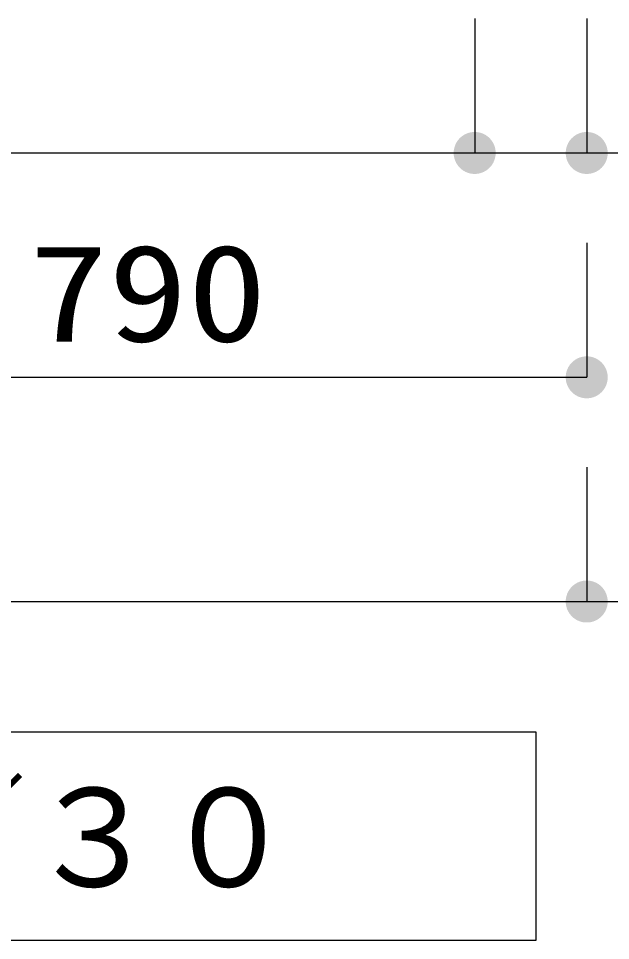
# Model space of a CAD drawing. Units: millimetres, scale not verified. Extents: x -8093 to 8093, y -5792 to 5792.
# Drawn here: x -4076 to -3547, y -4535 to -3713 of the extents above; entities that cross this region are included whole.
import ezdxf
from ezdxf.enums import TextEntityAlignment as Align

# ---------------------------------------------------------------- set-up
doc = ezdxf.new("R2010")
doc.units = ezdxf.units.MM
doc.header["$LTSCALE"] = 30
doc.layers.add('0-1_00クル-フ-0躯体', color=3, linetype='Continuous', lineweight=25)
doc.layers.add('0-3_00クル-フ-6寸法', color=132, linetype='Continuous', lineweight=25)
doc.styles.add('ＭＳ ゴシック', font='')
doc.styles.get('ＭＳ ゴシック').set_extended_font_data('MS Gothic')

msp = doc.modelspace()

# ---------------------------------------------------------------- linework, layer by layer
at = {"layer": '0-1_00クル-フ-0躯体'}
msp.add_lwpolyline([(-3613.91, -4349.12), (-3613.91, -4535.43), (-5643.24, -4535.43), (-5643.24, -4349.12)], close=True, dxfattribs=at)
at = {"layer": '0-3_00クル-フ-6寸法', "color": 4}
for p, q in [((-3668.57, -3712.82), (-3668.57, -3832.82)), ((-3668.57, -3712.82), (-3668.57, -3832.82)), ((-3568.57, -3712.82), (-3568.57, -3832.82)), ((-5868.57, -3832.82), (-3668.57, -3832.82)), ((-3668.57, -3832.82), (-3568.57, -3832.82)), ((-3568.57, -3832.82), (-3318.78, -3832.82)), ((-3568.57, -3912.98), (-3568.57, -4032.98)), ((-4358.57, -4032.98), (-3568.57, -4032.98)), ((-3568.57, -4112.98), (-3568.57, -4232.98)), ((-3568.57, -4112.98), (-3568.57, -4232.98)), ((-5968.57, -4232.98), (-3568.57, -4232.98)), ((-3568.57, -4232.98), (-3508.57, -4232.98))]:
    msp.add_line(p, q, dxfattribs=at)
at = {"layer": '0-3_00クル-フ-6寸法'}
for points in [[(-3668.57, -3832.82), (-3678.62, -3816.99), (-3676.56, -3815.85)], [(-3668.57, -3832.82), (-3678.62, -3816.99), (-3676.56, -3815.85)], [(-3668.57, -3832.82), (-3676.56, -3815.85), (-3674.37, -3814.99)], [(-3668.57, -3832.82), (-3676.56, -3815.85), (-3674.37, -3814.99)], [(-3668.57, -3832.82), (-3674.37, -3814.99), (-3672.09, -3814.4)], [(-3668.57, -3832.82), (-3674.37, -3814.99), (-3672.09, -3814.4)], [(-3668.57, -3832.82), (-3672.09, -3814.4), (-3669.75, -3814.11)], [(-3668.57, -3832.82), (-3672.09, -3814.4), (-3669.75, -3814.11)], [(-3668.57, -3832.82), (-3669.75, -3814.11), (-3667.4, -3814.11)], [(-3668.57, -3832.82), (-3669.75, -3814.11), (-3667.4, -3814.11)], [(-3668.57, -3832.82), (-3667.4, -3814.11), (-3665.06, -3814.4)], [(-3668.57, -3832.82), (-3667.4, -3814.11), (-3665.06, -3814.4)], [(-3668.57, -3832.82), (-3665.06, -3814.4), (-3662.78, -3814.99)], [(-3668.57, -3832.82), (-3665.06, -3814.4), (-3662.78, -3814.99)], [(-3668.57, -3832.82), (-3662.78, -3814.99), (-3660.59, -3815.85)], [(-3668.57, -3832.82), (-3662.78, -3814.99), (-3660.59, -3815.85)], [(-3668.57, -3832.82), (-3660.59, -3815.85), (-3658.53, -3816.99)], [(-3668.57, -3832.82), (-3660.59, -3815.85), (-3658.53, -3816.99)], [(-3568.57, -3832.82), (-3578.62, -3816.99), (-3576.56, -3815.85)], [(-3568.57, -3832.82), (-3576.56, -3815.85), (-3574.37, -3814.99)], [(-3568.57, -3832.82), (-3574.37, -3814.99), (-3572.09, -3814.4)], [(-3568.57, -3832.82), (-3572.09, -3814.4), (-3569.75, -3814.11)], [(-3568.57, -3832.82), (-3569.75, -3814.11), (-3567.4, -3814.11)], [(-3568.57, -3832.82), (-3567.4, -3814.11), (-3565.06, -3814.4)], [(-3568.57, -3832.82), (-3565.06, -3814.4), (-3562.78, -3814.99)], [(-3568.57, -3832.82), (-3562.78, -3814.99), (-3560.59, -3815.85)], [(-3568.57, -3832.82), (-3560.59, -3815.85), (-3558.53, -3816.99)], [(-3668.57, -3832.82), (-3686.01, -3825.92), (-3685, -3823.79)], [(-3668.57, -3832.82), (-3686.01, -3825.92), (-3685, -3823.79)], [(-3668.57, -3832.82), (-3685, -3823.79), (-3683.74, -3821.8)], [(-3668.57, -3832.82), (-3685, -3823.79), (-3683.74, -3821.8)], [(-3668.57, -3832.82), (-3683.74, -3821.8), (-3682.24, -3819.98)], [(-3668.57, -3832.82), (-3683.74, -3821.8), (-3682.24, -3819.98)], [(-3668.57, -3832.82), (-3682.24, -3819.98), (-3680.53, -3818.37)], [(-3668.57, -3832.82), (-3682.24, -3819.98), (-3680.53, -3818.37)], [(-3668.57, -3832.82), (-3680.53, -3818.37), (-3678.62, -3816.99)], [(-3668.57, -3832.82), (-3680.53, -3818.37), (-3678.62, -3816.99)], [(-3668.57, -3832.82), (-3658.53, -3816.99), (-3656.62, -3818.37)], [(-3668.57, -3832.82), (-3658.53, -3816.99), (-3656.62, -3818.37)], [(-3668.57, -3832.82), (-3656.62, -3818.37), (-3654.91, -3819.98)], [(-3668.57, -3832.82), (-3656.62, -3818.37), (-3654.91, -3819.98)], [(-3668.57, -3832.82), (-3654.91, -3819.98), (-3653.4, -3821.8)], [(-3668.57, -3832.82), (-3654.91, -3819.98), (-3653.4, -3821.8)], [(-3668.57, -3832.82), (-3653.4, -3821.8), (-3652.14, -3823.79)], [(-3668.57, -3832.82), (-3653.4, -3821.8), (-3652.14, -3823.79)], [(-3668.57, -3832.82), (-3652.14, -3823.79), (-3651.14, -3825.92)], [(-3668.57, -3832.82), (-3652.14, -3823.79), (-3651.14, -3825.92)], [(-3568.57, -3832.82), (-3586.01, -3825.92), (-3585, -3823.79)], [(-3568.57, -3832.82), (-3585, -3823.79), (-3583.74, -3821.8)], [(-3568.57, -3832.82), (-3583.74, -3821.8), (-3582.24, -3819.98)], [(-3568.57, -3832.82), (-3582.24, -3819.98), (-3580.53, -3818.37)], [(-3568.57, -3832.82), (-3580.53, -3818.37), (-3578.62, -3816.99)], [(-3568.57, -3832.82), (-3558.53, -3816.99), (-3556.62, -3818.37)], [(-3568.57, -3832.82), (-3556.62, -3818.37), (-3554.91, -3819.98)], [(-3568.57, -3832.82), (-3554.91, -3819.98), (-3553.4, -3821.8)], [(-3568.57, -3832.82), (-3553.4, -3821.8), (-3552.14, -3823.79)], [(-3568.57, -3832.82), (-3552.14, -3823.79), (-3551.14, -3825.92)], [(-3668.57, -3832.82), (-3687.32, -3832.82), (-3687.18, -3830.47)], [(-3668.57, -3832.82), (-3687.32, -3832.82), (-3687.18, -3830.47)], [(-3668.57, -3832.82), (-3687.18, -3835.17), (-3687.32, -3832.82)], [(-3668.57, -3832.82), (-3687.18, -3835.17), (-3687.32, -3832.82)], [(-3668.57, -3832.82), (-3687.18, -3830.47), (-3686.73, -3828.16)], [(-3668.57, -3832.82), (-3687.18, -3830.47), (-3686.73, -3828.16)], [(-3668.57, -3832.82), (-3686.73, -3837.48), (-3687.18, -3835.17)], [(-3668.57, -3832.82), (-3686.73, -3837.48), (-3687.18, -3835.17)], [(-3668.57, -3832.82), (-3686.73, -3828.16), (-3686.01, -3825.92)], [(-3668.57, -3832.82), (-3686.73, -3828.16), (-3686.01, -3825.92)], [(-3668.57, -3832.82), (-3686.01, -3839.72), (-3686.73, -3837.48)], [(-3668.57, -3832.82), (-3686.01, -3839.72), (-3686.73, -3837.48)], [(-3668.57, -3832.82), (-3685, -3841.85), (-3686.01, -3839.72)], [(-3668.57, -3832.82), (-3685, -3841.85), (-3686.01, -3839.72)], [(-3668.57, -3832.82), (-3683.74, -3843.84), (-3685, -3841.85)], [(-3668.57, -3832.82), (-3683.74, -3843.84), (-3685, -3841.85)], [(-3668.57, -3832.82), (-3682.24, -3845.65), (-3683.74, -3843.84)], [(-3668.57, -3832.82), (-3682.24, -3845.65), (-3683.74, -3843.84)], [(-3668.57, -3832.82), (-3680.53, -3847.27), (-3682.24, -3845.65)], [(-3668.57, -3832.82), (-3680.53, -3847.27), (-3682.24, -3845.65)], [(-3668.57, -3832.82), (-3678.62, -3848.65), (-3680.53, -3847.27)], [(-3668.57, -3832.82), (-3678.62, -3848.65), (-3680.53, -3847.27)], [(-3668.57, -3832.82), (-3676.56, -3849.78), (-3678.62, -3848.65)], [(-3668.57, -3832.82), (-3676.56, -3849.78), (-3678.62, -3848.65)], [(-3668.57, -3832.82), (-3674.37, -3850.65), (-3676.56, -3849.78)], [(-3668.57, -3832.82), (-3674.37, -3850.65), (-3676.56, -3849.78)], [(-3668.57, -3832.82), (-3672.09, -3851.24), (-3674.37, -3850.65)], [(-3668.57, -3832.82), (-3672.09, -3851.24), (-3674.37, -3850.65)], [(-3668.57, -3832.82), (-3669.75, -3851.53), (-3672.09, -3851.24)], [(-3668.57, -3832.82), (-3669.75, -3851.53), (-3672.09, -3851.24)], [(-3668.57, -3832.82), (-3667.4, -3851.53), (-3669.75, -3851.53)], [(-3668.57, -3832.82), (-3667.4, -3851.53), (-3669.75, -3851.53)], [(-3668.57, -3832.82), (-3651.14, -3825.92), (-3650.41, -3828.16)], [(-3668.57, -3832.82), (-3651.14, -3825.92), (-3650.41, -3828.16)], [(-3668.57, -3832.82), (-3650.41, -3828.16), (-3649.97, -3830.47)], [(-3668.57, -3832.82), (-3650.41, -3828.16), (-3649.97, -3830.47)], [(-3668.57, -3832.82), (-3649.97, -3830.47), (-3649.82, -3832.82)], [(-3668.57, -3832.82), (-3649.97, -3830.47), (-3649.82, -3832.82)], [(-3668.57, -3832.82), (-3665.06, -3851.24), (-3667.4, -3851.53)], [(-3668.57, -3832.82), (-3662.78, -3850.65), (-3665.06, -3851.24)], [(-3668.57, -3832.82), (-3660.59, -3849.78), (-3662.78, -3850.65)], [(-3668.57, -3832.82), (-3658.53, -3848.65), (-3660.59, -3849.78)], [(-3668.57, -3832.82), (-3656.62, -3847.27), (-3658.53, -3848.65)], [(-3668.57, -3832.82), (-3654.91, -3845.65), (-3656.62, -3847.27)], [(-3668.57, -3832.82), (-3653.4, -3843.84), (-3654.91, -3845.65)], [(-3668.57, -3832.82), (-3652.14, -3841.85), (-3653.4, -3843.84)], [(-3668.57, -3832.82), (-3651.14, -3839.72), (-3652.14, -3841.85)], [(-3668.57, -3832.82), (-3650.41, -3837.48), (-3651.14, -3839.72)], [(-3668.57, -3832.82), (-3649.97, -3835.17), (-3650.41, -3837.48)], [(-3668.57, -3832.82), (-3649.82, -3832.82), (-3649.97, -3835.17)], [(-3668.57, -3832.82), (-3665.06, -3851.24), (-3667.4, -3851.53)], [(-3668.57, -3832.82), (-3662.78, -3850.65), (-3665.06, -3851.24)], [(-3668.57, -3832.82), (-3660.59, -3849.78), (-3662.78, -3850.65)], [(-3668.57, -3832.82), (-3658.53, -3848.65), (-3660.59, -3849.78)], [(-3668.57, -3832.82), (-3656.62, -3847.27), (-3658.53, -3848.65)], [(-3668.57, -3832.82), (-3654.91, -3845.65), (-3656.62, -3847.27)], [(-3668.57, -3832.82), (-3653.4, -3843.84), (-3654.91, -3845.65)], [(-3668.57, -3832.82), (-3652.14, -3841.85), (-3653.4, -3843.84)], [(-3668.57, -3832.82), (-3651.14, -3839.72), (-3652.14, -3841.85)], [(-3668.57, -3832.82), (-3650.41, -3837.48), (-3651.14, -3839.72)], [(-3668.57, -3832.82), (-3649.97, -3835.17), (-3650.41, -3837.48)], [(-3668.57, -3832.82), (-3649.82, -3832.82), (-3649.97, -3835.17)], [(-3568.57, -3832.82), (-3587.32, -3832.82), (-3587.18, -3830.47)], [(-3568.57, -3832.82), (-3587.18, -3835.17), (-3587.32, -3832.82)], [(-3568.57, -3832.82), (-3587.18, -3830.47), (-3586.73, -3828.16)], [(-3568.57, -3832.82), (-3586.73, -3837.48), (-3587.18, -3835.17)], [(-3568.57, -3832.82), (-3586.73, -3828.16), (-3586.01, -3825.92)], [(-3568.57, -3832.82), (-3586.01, -3839.72), (-3586.73, -3837.48)], [(-3568.57, -3832.82), (-3585, -3841.85), (-3586.01, -3839.72)], [(-3568.57, -3832.82), (-3583.74, -3843.84), (-3585, -3841.85)], [(-3568.57, -3832.82), (-3582.24, -3845.65), (-3583.74, -3843.84)], [(-3568.57, -3832.82), (-3580.53, -3847.27), (-3582.24, -3845.65)], [(-3568.57, -3832.82), (-3578.62, -3848.65), (-3580.53, -3847.27)], [(-3568.57, -3832.82), (-3576.56, -3849.78), (-3578.62, -3848.65)], [(-3568.57, -3832.82), (-3574.37, -3850.65), (-3576.56, -3849.78)], [(-3568.57, -3832.82), (-3572.09, -3851.24), (-3574.37, -3850.65)], [(-3568.57, -3832.82), (-3569.75, -3851.53), (-3572.09, -3851.24)], [(-3568.57, -3832.82), (-3567.4, -3851.53), (-3569.75, -3851.53)], [(-3568.57, -3832.82), (-3551.14, -3825.92), (-3550.41, -3828.16)], [(-3568.57, -3832.82), (-3550.41, -3828.16), (-3549.97, -3830.47)], [(-3568.57, -3832.82), (-3549.97, -3830.47), (-3549.82, -3832.82)], [(-3568.57, -3832.82), (-3565.06, -3851.24), (-3567.4, -3851.53)], [(-3568.57, -3832.82), (-3562.78, -3850.65), (-3565.06, -3851.24)], [(-3568.57, -3832.82), (-3560.59, -3849.78), (-3562.78, -3850.65)], [(-3568.57, -3832.82), (-3558.53, -3848.65), (-3560.59, -3849.78)], [(-3568.57, -3832.82), (-3556.62, -3847.27), (-3558.53, -3848.65)], [(-3568.57, -3832.82), (-3554.91, -3845.65), (-3556.62, -3847.27)], [(-3568.57, -3832.82), (-3553.4, -3843.84), (-3554.91, -3845.65)], [(-3568.57, -3832.82), (-3552.14, -3841.85), (-3553.4, -3843.84)], [(-3568.57, -3832.82), (-3551.14, -3839.72), (-3552.14, -3841.85)], [(-3568.57, -3832.82), (-3550.41, -3837.48), (-3551.14, -3839.72)], [(-3568.57, -3832.82), (-3549.97, -3835.17), (-3550.41, -3837.48)], [(-3568.57, -3832.82), (-3549.82, -3832.82), (-3549.97, -3835.17)], [(-3568.57, -4032.98), (-3572.09, -4014.56), (-3569.75, -4014.26)], [(-3568.57, -4032.98), (-3569.75, -4014.26), (-3567.4, -4014.26)], [(-3568.57, -4032.98), (-3567.4, -4014.26), (-3565.06, -4014.56)], [(-3568.57, -4032.98), (-3585, -4023.94), (-3583.74, -4021.95)], [(-3568.57, -4032.98), (-3583.74, -4021.95), (-3582.24, -4020.14)], [(-3568.57, -4032.98), (-3582.24, -4020.14), (-3580.53, -4018.53)], [(-3568.57, -4032.98), (-3580.53, -4018.53), (-3578.62, -4017.14)], [(-3568.57, -4032.98), (-3578.62, -4017.14), (-3576.56, -4016.01)], [(-3568.57, -4032.98), (-3576.56, -4016.01), (-3574.37, -4015.14)], [(-3568.57, -4032.98), (-3574.37, -4015.14), (-3572.09, -4014.56)], [(-3568.57, -4032.98), (-3565.06, -4014.56), (-3562.78, -4015.14)], [(-3568.57, -4032.98), (-3562.78, -4015.14), (-3560.59, -4016.01)], [(-3568.57, -4032.98), (-3560.59, -4016.01), (-3558.53, -4017.14)], [(-3568.57, -4032.98), (-3558.53, -4017.14), (-3556.62, -4018.53)], [(-3568.57, -4032.98), (-3556.62, -4018.53), (-3554.91, -4020.14)], [(-3568.57, -4032.98), (-3554.91, -4020.14), (-3553.4, -4021.95)], [(-3568.57, -4032.98), (-3553.4, -4021.95), (-3552.14, -4023.94)], [(-3568.57, -4032.98), (-3587.32, -4032.98), (-3587.18, -4030.63)], [(-3568.57, -4032.98), (-3587.18, -4030.63), (-3586.73, -4028.31)], [(-3568.57, -4032.98), (-3586.73, -4028.31), (-3586.01, -4026.07)], [(-3568.57, -4032.98), (-3586.01, -4026.07), (-3585, -4023.94)], [(-3568.57, -4032.98), (-3552.14, -4023.94), (-3551.14, -4026.07)], [(-3568.57, -4032.98), (-3551.14, -4026.07), (-3550.41, -4028.31)], [(-3568.57, -4032.98), (-3550.41, -4028.31), (-3549.97, -4030.63)], [(-3568.57, -4032.98), (-3549.97, -4030.63), (-3549.82, -4032.98)], [(-3568.57, -4032.98), (-3587.18, -4035.33), (-3587.32, -4032.98)], [(-3568.57, -4032.98), (-3586.73, -4037.64), (-3587.18, -4035.33)], [(-3568.57, -4032.98), (-3586.01, -4039.88), (-3586.73, -4037.64)], [(-3568.57, -4032.98), (-3585, -4042.01), (-3586.01, -4039.88)], [(-3568.57, -4032.98), (-3583.74, -4044), (-3585, -4042.01)], [(-3568.57, -4032.98), (-3582.24, -4045.81), (-3583.74, -4044)], [(-3568.57, -4032.98), (-3580.53, -4047.42), (-3582.24, -4045.81)], [(-3568.57, -4032.98), (-3578.62, -4048.81), (-3580.53, -4047.42)], [(-3568.57, -4032.98), (-3576.56, -4049.94), (-3578.62, -4048.81)], [(-3568.57, -4032.98), (-3574.37, -4050.81), (-3576.56, -4049.94)], [(-3568.57, -4032.98), (-3572.09, -4051.39), (-3574.37, -4050.81)], [(-3568.57, -4032.98), (-3569.75, -4051.69), (-3572.09, -4051.39)], [(-3568.57, -4032.98), (-3567.4, -4051.69), (-3569.75, -4051.69)], [(-3568.57, -4032.98), (-3565.06, -4051.39), (-3567.4, -4051.69)], [(-3568.57, -4032.98), (-3562.78, -4050.81), (-3565.06, -4051.39)], [(-3568.57, -4032.98), (-3560.59, -4049.94), (-3562.78, -4050.81)], [(-3568.57, -4032.98), (-3558.53, -4048.81), (-3560.59, -4049.94)], [(-3568.57, -4032.98), (-3556.62, -4047.42), (-3558.53, -4048.81)], [(-3568.57, -4032.98), (-3554.91, -4045.81), (-3556.62, -4047.42)], [(-3568.57, -4032.98), (-3553.4, -4044), (-3554.91, -4045.81)], [(-3568.57, -4032.98), (-3552.14, -4042.01), (-3553.4, -4044)], [(-3568.57, -4032.98), (-3551.14, -4039.88), (-3552.14, -4042.01)], [(-3568.57, -4032.98), (-3550.41, -4037.64), (-3551.14, -4039.88)], [(-3568.57, -4032.98), (-3549.97, -4035.33), (-3550.41, -4037.64)], [(-3568.57, -4032.98), (-3549.82, -4032.98), (-3549.97, -4035.33)], [(-3568.57, -4232.98), (-3582.24, -4220.14), (-3580.53, -4218.53)], [(-3568.57, -4232.98), (-3582.24, -4220.14), (-3580.53, -4218.53)], [(-3568.57, -4232.98), (-3580.53, -4218.53), (-3578.62, -4217.14)], [(-3568.57, -4232.98), (-3580.53, -4218.53), (-3578.62, -4217.14)], [(-3568.57, -4232.98), (-3578.62, -4217.14), (-3576.56, -4216.01)], [(-3568.57, -4232.98), (-3578.62, -4217.14), (-3576.56, -4216.01)], [(-3568.57, -4232.98), (-3576.56, -4216.01), (-3574.37, -4215.14)], [(-3568.57, -4232.98), (-3576.56, -4216.01), (-3574.37, -4215.14)], [(-3568.57, -4232.98), (-3574.37, -4215.14), (-3572.09, -4214.56)], [(-3568.57, -4232.98), (-3574.37, -4215.14), (-3572.09, -4214.56)], [(-3568.57, -4232.98), (-3572.09, -4214.56), (-3569.75, -4214.26)], [(-3568.57, -4232.98), (-3572.09, -4214.56), (-3569.75, -4214.26)], [(-3568.57, -4232.98), (-3569.75, -4214.26), (-3567.4, -4214.26)], [(-3568.57, -4232.98), (-3569.75, -4214.26), (-3567.4, -4214.26)], [(-3568.57, -4232.98), (-3567.4, -4214.26), (-3565.06, -4214.56)], [(-3568.57, -4232.98), (-3567.4, -4214.26), (-3565.06, -4214.56)], [(-3568.57, -4232.98), (-3565.06, -4214.56), (-3562.78, -4215.14)], [(-3568.57, -4232.98), (-3565.06, -4214.56), (-3562.78, -4215.14)], [(-3568.57, -4232.98), (-3562.78, -4215.14), (-3560.59, -4216.01)], [(-3568.57, -4232.98), (-3562.78, -4215.14), (-3560.59, -4216.01)], [(-3568.57, -4232.98), (-3560.59, -4216.01), (-3558.53, -4217.14)], [(-3568.57, -4232.98), (-3560.59, -4216.01), (-3558.53, -4217.14)], [(-3568.57, -4232.98), (-3558.53, -4217.14), (-3556.62, -4218.53)], [(-3568.57, -4232.98), (-3558.53, -4217.14), (-3556.62, -4218.53)], [(-3568.57, -4232.98), (-3556.62, -4218.53), (-3554.91, -4220.14)], [(-3568.57, -4232.98), (-3556.62, -4218.53), (-3554.91, -4220.14)], [(-3568.57, -4232.98), (-3586.73, -4228.31), (-3586.01, -4226.07)], [(-3568.57, -4232.98), (-3586.73, -4228.31), (-3586.01, -4226.07)], [(-3568.57, -4232.98), (-3586.01, -4226.07), (-3585, -4223.94)], [(-3568.57, -4232.98), (-3586.01, -4226.07), (-3585, -4223.94)], [(-3568.57, -4232.98), (-3585, -4223.94), (-3583.74, -4221.95)], [(-3568.57, -4232.98), (-3585, -4223.94), (-3583.74, -4221.95)], [(-3568.57, -4232.98), (-3583.74, -4221.95), (-3582.24, -4220.14)], [(-3568.57, -4232.98), (-3583.74, -4221.95), (-3582.24, -4220.14)], [(-3568.57, -4232.98), (-3554.91, -4220.14), (-3553.4, -4221.95)], [(-3568.57, -4232.98), (-3554.91, -4220.14), (-3553.4, -4221.95)], [(-3568.57, -4232.98), (-3553.4, -4221.95), (-3552.14, -4223.94)], [(-3568.57, -4232.98), (-3553.4, -4221.95), (-3552.14, -4223.94)], [(-3568.57, -4232.98), (-3552.14, -4223.94), (-3551.14, -4226.07)], [(-3568.57, -4232.98), (-3552.14, -4223.94), (-3551.14, -4226.07)], [(-3568.57, -4232.98), (-3551.14, -4226.07), (-3550.41, -4228.31)], [(-3568.57, -4232.98), (-3551.14, -4226.07), (-3550.41, -4228.31)], [(-3568.57, -4232.98), (-3587.32, -4232.98), (-3587.18, -4230.63)], [(-3568.57, -4232.98), (-3587.32, -4232.98), (-3587.18, -4230.63)], [(-3568.57, -4232.98), (-3587.18, -4235.33), (-3587.32, -4232.98)], [(-3568.57, -4232.98), (-3587.18, -4235.33), (-3587.32, -4232.98)], [(-3568.57, -4232.98), (-3587.18, -4230.63), (-3586.73, -4228.31)], [(-3568.57, -4232.98), (-3587.18, -4230.63), (-3586.73, -4228.31)], [(-3568.57, -4232.98), (-3586.73, -4237.64), (-3587.18, -4235.33)], [(-3568.57, -4232.98), (-3586.73, -4237.64), (-3587.18, -4235.33)], [(-3568.57, -4232.98), (-3586.01, -4239.88), (-3586.73, -4237.64)], [(-3568.57, -4232.98), (-3586.01, -4239.88), (-3586.73, -4237.64)], [(-3568.57, -4232.98), (-3585, -4242.01), (-3586.01, -4239.88)], [(-3568.57, -4232.98), (-3585, -4242.01), (-3586.01, -4239.88)], [(-3568.57, -4232.98), (-3583.74, -4244), (-3585, -4242.01)], [(-3568.57, -4232.98), (-3583.74, -4244), (-3585, -4242.01)], [(-3568.57, -4232.98), (-3582.24, -4245.81), (-3583.74, -4244)], [(-3568.57, -4232.98), (-3582.24, -4245.81), (-3583.74, -4244)], [(-3568.57, -4232.98), (-3580.53, -4247.42), (-3582.24, -4245.81)], [(-3568.57, -4232.98), (-3580.53, -4247.42), (-3582.24, -4245.81)], [(-3568.57, -4232.98), (-3578.62, -4248.81), (-3580.53, -4247.42)], [(-3568.57, -4232.98), (-3578.62, -4248.81), (-3580.53, -4247.42)], [(-3568.57, -4232.98), (-3576.56, -4249.94), (-3578.62, -4248.81)], [(-3568.57, -4232.98), (-3576.56, -4249.94), (-3578.62, -4248.81)], [(-3568.57, -4232.98), (-3574.37, -4250.81), (-3576.56, -4249.94)], [(-3568.57, -4232.98), (-3574.37, -4250.81), (-3576.56, -4249.94)], [(-3568.57, -4232.98), (-3572.09, -4251.39), (-3574.37, -4250.81)], [(-3568.57, -4232.98), (-3572.09, -4251.39), (-3574.37, -4250.81)], [(-3568.57, -4232.98), (-3569.75, -4251.69), (-3572.09, -4251.39)], [(-3568.57, -4232.98), (-3569.75, -4251.69), (-3572.09, -4251.39)], [(-3568.57, -4232.98), (-3567.4, -4251.69), (-3569.75, -4251.69)], [(-3568.57, -4232.98), (-3567.4, -4251.69), (-3569.75, -4251.69)], [(-3568.57, -4232.98), (-3550.41, -4228.31), (-3549.97, -4230.63)], [(-3568.57, -4232.98), (-3550.41, -4228.31), (-3549.97, -4230.63)], [(-3568.57, -4232.98), (-3549.97, -4230.63), (-3549.82, -4232.98)], [(-3568.57, -4232.98), (-3549.97, -4230.63), (-3549.82, -4232.98)], [(-3568.57, -4232.98), (-3565.06, -4251.39), (-3567.4, -4251.69)], [(-3568.57, -4232.98), (-3562.78, -4250.81), (-3565.06, -4251.39)], [(-3568.57, -4232.98), (-3560.59, -4249.94), (-3562.78, -4250.81)], [(-3568.57, -4232.98), (-3558.53, -4248.81), (-3560.59, -4249.94)], [(-3568.57, -4232.98), (-3556.62, -4247.42), (-3558.53, -4248.81)], [(-3568.57, -4232.98), (-3554.91, -4245.81), (-3556.62, -4247.42)], [(-3568.57, -4232.98), (-3553.4, -4244), (-3554.91, -4245.81)], [(-3568.57, -4232.98), (-3552.14, -4242.01), (-3553.4, -4244)], [(-3568.57, -4232.98), (-3551.14, -4239.88), (-3552.14, -4242.01)], [(-3568.57, -4232.98), (-3550.41, -4237.64), (-3551.14, -4239.88)], [(-3568.57, -4232.98), (-3549.97, -4235.33), (-3550.41, -4237.64)], [(-3568.57, -4232.98), (-3549.82, -4232.98), (-3549.97, -4235.33)], [(-3568.57, -4232.98), (-3565.06, -4251.39), (-3567.4, -4251.69)], [(-3568.57, -4232.98), (-3562.78, -4250.81), (-3565.06, -4251.39)], [(-3568.57, -4232.98), (-3560.59, -4249.94), (-3562.78, -4250.81)], [(-3568.57, -4232.98), (-3558.53, -4248.81), (-3560.59, -4249.94)], [(-3568.57, -4232.98), (-3556.62, -4247.42), (-3558.53, -4248.81)], [(-3568.57, -4232.98), (-3554.91, -4245.81), (-3556.62, -4247.42)], [(-3568.57, -4232.98), (-3553.4, -4244), (-3554.91, -4245.81)], [(-3568.57, -4232.98), (-3552.14, -4242.01), (-3553.4, -4244)], [(-3568.57, -4232.98), (-3551.14, -4239.88), (-3552.14, -4242.01)], [(-3568.57, -4232.98), (-3550.41, -4237.64), (-3551.14, -4239.88)], [(-3568.57, -4232.98), (-3549.97, -4235.33), (-3550.41, -4237.64)], [(-3568.57, -4232.98), (-3549.82, -4232.98), (-3549.97, -4235.33)]]:
    msp.add_solid(points, dxfattribs=at)

# ---------------------------------------------------------------- texts
at = {"layer": '0-1_00クル-フ-0躯体', "color": 4, "style": 'ＭＳ ゴシック'}
msp.add_text('Ｓ＝１／３０', height=87.98, dxfattribs=at).set_placement((-4548.44, -4513.73), align=Align.BOTTOM_LEFT)
at = {"layer": '0-3_00クル-フ-6寸法', "color": 3, "style": 'ＭＳ ゴシック', "width": 1.2}
msp.add_text('790', height=86.66, dxfattribs=at).set_placement((-4066.43, -4027.13), align=Align.BOTTOM_LEFT)

doc.saveas('drawing.dxf')
